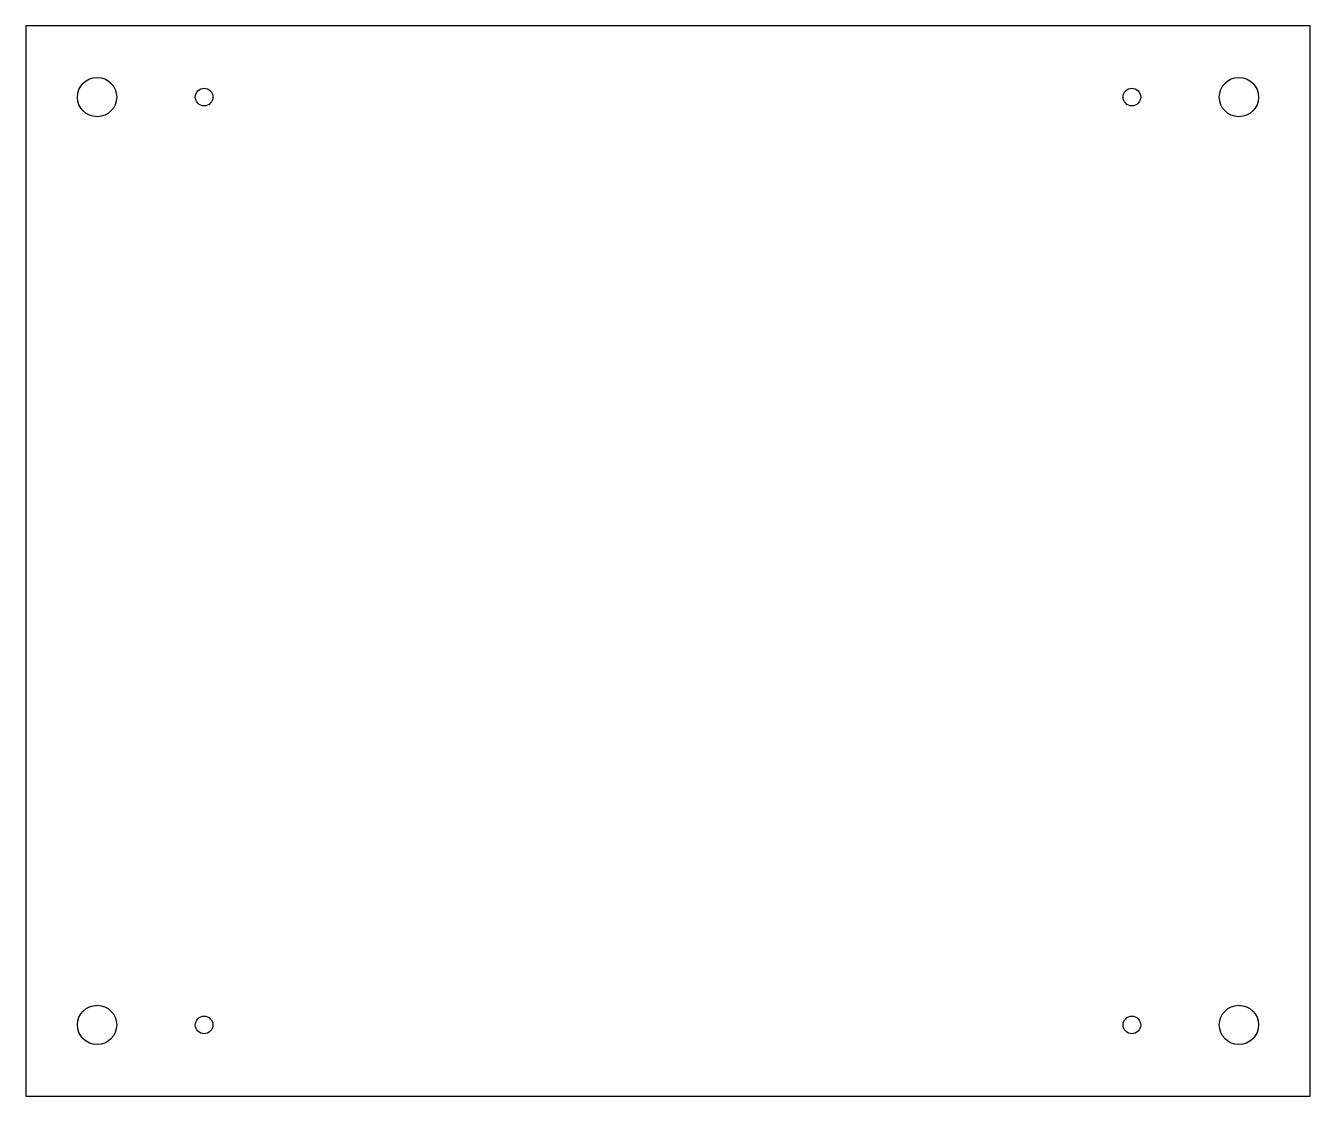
# Model space of a CAD drawing. Header units: millimetres. Extents: x -90 to 90, y -75 to 75.
import ezdxf

# ---------------------------------------------------------------- set-up
doc = ezdxf.new("R2010")
doc.units = ezdxf.units.MM

msp = doc.modelspace()

# ---------------------------------------------------------------- linework, layer by layer
msp.add_lwpolyline([(-90, 75), (-90, -75), (90, -75), (90, 75)], close=True)
for centre, radius in [((-80, 65), 2.75), ((80, 65), 2.75), ((-65, 65), 1.23), ((65, 65), 1.23), ((-80, -65), 2.75), ((80, -65), 2.75), ((-65, -65), 1.23), ((65, -65), 1.23)]:
    msp.add_circle(centre, radius)

doc.saveas('drawing.dxf')
